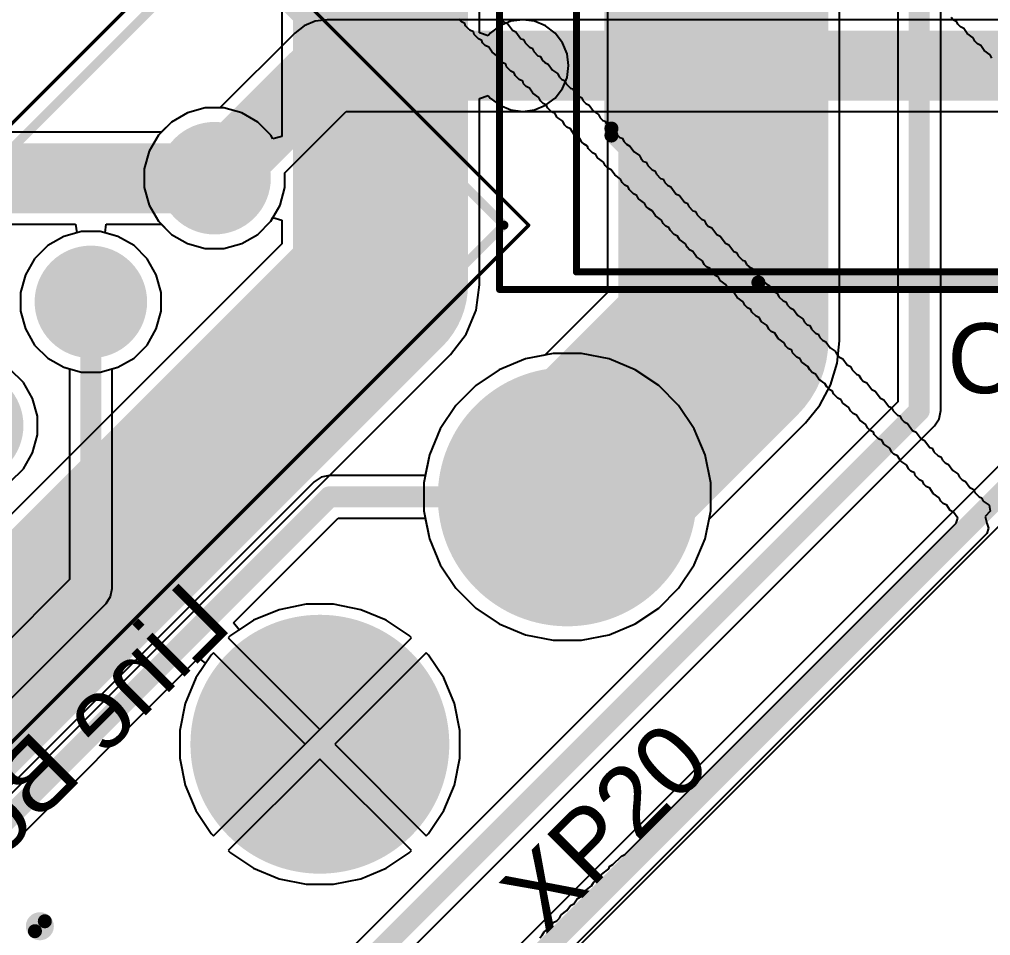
# Model space of a CAD drawing. Header units: millimetres. Extents: x 95 to 305, y 96 to 295.
# Drawn here: x 225.74 to 239.62, y 173 to 186.09 of the extents above; entities that cross this region are included whole.
import ezdxf

# ---------------------------------------------------------------- set-up
doc = ezdxf.new("R2010")
doc.units = ezdxf.units.MM
for name, color, linetype in [('BottomLayer', 5, 'Continuous'), ('BottomOverlay', 54, 'Continuous'), ('BottomSolder', 6, 'Continuous'), ('Mechanical1', 6, 'Continuous'), ('Mechanical13', 56, 'Continuous'), ('Mechanical15', 56, 'Continuous'), ('MultiLayer', 9, 'Continuous'), ('PadHoleLayer', 156, 'Continuous'), ('TopLayer', 1, 'Continuous'), ('TopOverlay', 2, 'Continuous'), ('TopPaste', 8, 'Continuous'), ('TopSolder', 216, 'Continuous'), ('ViaHoleLayer', 16, 'Continuous')]:
    doc.layers.add(name, color=color, linetype=linetype)
doc.styles.add('Arial', font='arial.ttf', dxfattribs={"height": 0.2})

# ---------------------------------------------------------------- blocks, each defined once
blk = doc.blocks.new('XT30_3D_33')
at = {"layer": 'BottomLayer'}
h = blk.add_hatch(color=5, dxfattribs=at)
edge = h.paths.add_edge_path()
edge.add_arc((-2.5, 0), 1.8, 0, 360)
h = blk.add_hatch(color=5, dxfattribs=at)
edge = h.paths.add_edge_path()
edge.add_arc((2.5, 0), 1.8, 0, 360)
at = {"layer": 'BottomSolder'}
h = blk.add_hatch(color=6, dxfattribs=at)
edge = h.paths.add_edge_path()
edge.add_arc((-2.5, 0), 1.85, 0, 360)
h = blk.add_hatch(color=6, dxfattribs=at)
edge = h.paths.add_edge_path()
edge.add_arc((2.5, 0), 1.85, 0, 360)
at = {"layer": 'MultiLayer'}
h = blk.add_hatch(color=9, dxfattribs=at)
edge = h.paths.add_edge_path()
edge.add_arc((-2.5, 0), 1.8, 0, 360)
h = blk.add_hatch(color=9, dxfattribs=at)
edge = h.paths.add_edge_path()
edge.add_arc((2.5, 0), 1.8, 0, 360)
at = {"layer": 'PadHoleLayer'}
h = blk.add_hatch(color=156, dxfattribs=at)
edge = h.paths.add_edge_path()
edge.add_arc((-2.5, 0), 1.25, 0, 360)
h = blk.add_hatch(color=156, dxfattribs=at)
edge = h.paths.add_edge_path()
edge.add_arc((2.5, 0), 1.25, 0, 360)
at = {"layer": 'TopLayer'}
h = blk.add_hatch(color=1, dxfattribs=at)
edge = h.paths.add_edge_path()
edge.add_arc((-2.5, 0), 1.8, 0, 360)
h = blk.add_hatch(color=1, dxfattribs=at)
edge = h.paths.add_edge_path()
edge.add_arc((2.5, 0), 1.8, 0, 360)
at = {"layer": 'TopSolder'}
h = blk.add_hatch(color=216, dxfattribs=at)
edge = h.paths.add_edge_path()
edge.add_arc((-2.5, 0), 1.85, 0, 360)
h = blk.add_hatch(color=216, dxfattribs=at)
edge = h.paths.add_edge_path()
edge.add_arc((2.5, 0), 1.85, 0, 360)
blk = doc.blocks.new('JST_XH_2_35')
at = {"layer": 'BottomLayer'}
blk.add_hatch(color=5, dxfattribs=at).paths.add_polyline_path([(-2.038, 0.263), (-0.463, 0.263), (-0.463, -1.313), (-2.038, -1.313)])
h = blk.add_hatch(color=5, dxfattribs=at)
edge = h.paths.add_edge_path()
edge.add_arc((1.25, -0.525), 0.787, 0, 360)
at = {"layer": 'BottomSolder'}
blk.add_hatch(color=6, dxfattribs=at).paths.add_polyline_path([(-2.088, 0.313), (-0.413, 0.313), (-0.413, -1.363), (-2.088, -1.363)])
h = blk.add_hatch(color=6, dxfattribs=at)
edge = h.paths.add_edge_path()
edge.add_arc((1.25, -0.525), 0.837, 0, 360)
at = {"layer": 'MultiLayer'}
h = blk.add_hatch(color=9, dxfattribs=at)
edge = h.paths.add_edge_path()
edge.add_arc((1.25, -0.525), 0.787, 0, 360)
at = {"layer": 'PadHoleLayer'}
h = blk.add_hatch(color=156, dxfattribs=at)
edge = h.paths.add_edge_path()
edge.add_arc((-1.25, -0.525), 0.525, 0, 360)
h = blk.add_hatch(color=156, dxfattribs=at)
edge = h.paths.add_edge_path()
edge.add_arc((1.25, -0.525), 0.525, 0, 360)
at = {"layer": 'TopLayer'}
blk.add_hatch(color=1, dxfattribs=at).paths.add_polyline_path([(-2.038, 0.263), (-0.463, 0.263), (-0.463, -1.313), (-2.038, -1.313)])
h = blk.add_hatch(color=1, dxfattribs=at)
edge = h.paths.add_edge_path()
edge.add_arc((1.25, -0.525), 0.787, 0, 360)
at = {"layer": 'TopSolder'}
blk.add_hatch(color=216, dxfattribs=at).paths.add_polyline_path([(-2.088, 0.313), (-0.413, 0.313), (-0.413, -1.363), (-2.088, -1.363)])
h = blk.add_hatch(color=216, dxfattribs=at)
edge = h.paths.add_edge_path()
edge.add_arc((1.25, -0.525), 0.837, 0, 360)
at = {"layer": 'Mechanical13', "const_width": 0.127}
for points in [[(-3.7, -2.875), (-3.7, 2.875)], [(3.7, 2.875), (-3.7, 2.875)], [(3.7, -2.875), (3.7, 2.875)], [(3.7, -2.875), (-3.7, -2.875)]]:
    blk.add_lwpolyline(points, dxfattribs=at)
at = {"layer": 'Mechanical13'}
for points, const_width in [([(-3.732, 2.875, 1), (-3.668, 2.875, 1)], 0.0635), ([(-3.732, 2.875, 1), (-3.668, 2.875, 1)], 0.0635), ([(3.668, 2.875, 1), (3.732, 2.875, 1)], 0.0635), ([(3.668, 2.875, 1), (3.732, 2.875, 1)], 0.0635), ([(-4.35, -0.525, 1), (-4.55, -0.525, 1)], 0.2), ([(-4.6, -0.525, 1), (-4.5, -0.525, 1)], 0.1), ([(-4.4, -0.525, 1), (-4.3, -0.525, 1)], 0.1), ([(-3.732, -2.875, 1), (-3.668, -2.875, 1)], 0.0635), ([(-3.732, -2.875, 1), (-3.668, -2.875, 1)], 0.0635), ([(3.668, -2.875, 1), (3.732, -2.875, 1)], 0.0635), ([(3.668, -2.875, 1), (3.732, -2.875, 1)], 0.0635)]:
    blk.add_lwpolyline(points, format="xyb", close=True, dxfattribs=dict(at, const_width=const_width))
at = {"layer": 'Mechanical15', "const_width": 0.05}
for points in [[(-3.95, -3.125), (-3.95, 3.125)], [(3.95, 3.125), (-3.95, 3.125)], [(3.95, -3.125), (3.95, 3.125)], [(3.95, -3.125), (-3.95, -3.125)]]:
    blk.add_lwpolyline(points, dxfattribs=at)
at = {"layer": 'Mechanical15', "const_width": 0.025}
for points in [[(-3.963, 3.125, 1), (-3.938, 3.125, 1)], [(-3.963, 3.125, 1), (-3.938, 3.125, 1)], [(3.937, 3.125, 1), (3.962, 3.125, 1)], [(3.937, 3.125, 1), (3.962, 3.125, 1)], [(-3.963, -3.125, 1), (-3.938, -3.125, 1)], [(-3.963, -3.125, 1), (-3.938, -3.125, 1)], [(3.937, -3.125, 1), (3.962, -3.125, 1)], [(3.937, -3.125, 1), (3.962, -3.125, 1)]]:
    blk.add_lwpolyline(points, format="xyb", close=True, dxfattribs=at)
at = {"layer": 'TopOverlay', "const_width": 0.127}
for points in [[(-3.7, -2.875), (-3.7, 2.875)], [(3.7, 2.875), (-3.7, 2.875)], [(3.7, -2.875), (3.7, 2.875)], [(3.7, -2.875), (-3.7, -2.875)]]:
    blk.add_lwpolyline(points, dxfattribs=at)
at = {"layer": 'TopOverlay'}
for points, const_width in [([(-3.732, 2.875, 1), (-3.668, 2.875, 1)], 0.0635), ([(-3.732, 2.875, 1), (-3.668, 2.875, 1)], 0.0635), ([(3.668, 2.875, 1), (3.732, 2.875, 1)], 0.0635), ([(3.668, 2.875, 1), (3.732, 2.875, 1)], 0.0635), ([(-4.35, -0.525, 1), (-4.55, -0.525, 1)], 0.2), ([(-4.6, -0.525, 1), (-4.5, -0.525, 1)], 0.1), ([(-4.4, -0.525, 1), (-4.3, -0.525, 1)], 0.1), ([(-3.732, -2.875, 1), (-3.668, -2.875, 1)], 0.0635), ([(-3.732, -2.875, 1), (-3.668, -2.875, 1)], 0.0635), ([(3.668, -2.875, 1), (3.732, -2.875, 1)], 0.0635), ([(3.668, -2.875, 1), (3.732, -2.875, 1)], 0.0635)]:
    blk.add_lwpolyline(points, format="xyb", close=True, dxfattribs=dict(at, const_width=const_width))
blk = doc.blocks.new('JST_XH_8_B_49')
at = {"layer": 'BottomLayer'}
h = blk.add_hatch(color=5, dxfattribs=at)
edge = h.paths.add_edge_path()
edge.add_arc((3.75, 0.017), 0.754, 0, 360)
h = blk.add_hatch(color=5, dxfattribs=at)
edge = h.paths.add_edge_path()
edge.add_arc((6.25, 0.017), 0.754, 0, 360)
h = blk.add_hatch(color=5, dxfattribs=at)
edge = h.paths.add_edge_path()
edge.add_arc((8.75, 0.017), 0.754, 0, 360)
at = {"layer": 'BottomSolder'}
h = blk.add_hatch(color=6, dxfattribs=at)
edge = h.paths.add_edge_path()
edge.add_arc((3.75, 0.017), 0.804, 0, 360)
h = blk.add_hatch(color=6, dxfattribs=at)
edge = h.paths.add_edge_path()
edge.add_arc((6.25, 0.017), 0.804, 0, 360)
h = blk.add_hatch(color=6, dxfattribs=at)
edge = h.paths.add_edge_path()
edge.add_arc((8.75, 0.017), 0.804, 0, 360)
at = {"layer": 'MultiLayer'}
h = blk.add_hatch(color=9, dxfattribs=at)
edge = h.paths.add_edge_path()
edge.add_arc((3.75, 0.017), 0.754, 0, 360)
h = blk.add_hatch(color=9, dxfattribs=at)
edge = h.paths.add_edge_path()
edge.add_arc((6.25, 0.017), 0.754, 0, 360)
h = blk.add_hatch(color=9, dxfattribs=at)
edge = h.paths.add_edge_path()
edge.add_arc((8.75, 0.017), 0.754, 0, 360)
at = {"layer": 'PadHoleLayer'}
h = blk.add_hatch(color=156, dxfattribs=at)
edge = h.paths.add_edge_path()
edge.add_arc((6.25, 0.017), 0.5, 0, 360)
h = blk.add_hatch(color=156, dxfattribs=at)
edge = h.paths.add_edge_path()
edge.add_arc((8.75, 0.017), 0.5, 0, 360)
at = {"layer": 'TopLayer'}
h = blk.add_hatch(color=1, dxfattribs=at)
edge = h.paths.add_edge_path()
edge.add_arc((3.75, 0.017), 0.754, 0, 360)
h = blk.add_hatch(color=1, dxfattribs=at)
edge = h.paths.add_edge_path()
edge.add_arc((6.25, 0.017), 0.754, 0, 360)
h = blk.add_hatch(color=1, dxfattribs=at)
edge = h.paths.add_edge_path()
edge.add_arc((8.75, 0.017), 0.754, 0, 360)
at = {"layer": 'TopSolder'}
h = blk.add_hatch(color=216, dxfattribs=at)
edge = h.paths.add_edge_path()
edge.add_arc((3.75, 0.017), 0.804, 0, 360)
h = blk.add_hatch(color=216, dxfattribs=at)
edge = h.paths.add_edge_path()
edge.add_arc((6.25, 0.017), 0.804, 0, 360)
h = blk.add_hatch(color=216, dxfattribs=at)
edge = h.paths.add_edge_path()
edge.add_arc((8.75, 0.017), 0.804, 0, 360)
at = {"layer": 'BottomOverlay', "const_width": 0.127}
for points in [[(-11.2, 2.367), (11.2, 2.367)], [(11.2, 2.367), (11.2, -3.383)], [(-11.2, -3.383), (11.2, -3.383)]]:
    blk.add_lwpolyline(points, dxfattribs=at)
at = {"layer": 'BottomOverlay', "const_width": 0.0635}
blk.add_lwpolyline([(11.168, -3.383, 1), (11.232, -3.383, 1)], format="xyb", close=True, dxfattribs=at)
blk.add_lwpolyline([(11.168, -3.383, 1), (11.232, -3.383, 1)], format="xyb", close=True, dxfattribs=at)
at = {"layer": 'Mechanical13', "const_width": 0.127}
for points in [[(-11.2, 2.367), (11.2, 2.367)], [(11.2, 2.367), (11.2, -3.383)], [(-11.2, -3.383), (11.2, -3.383)]]:
    blk.add_lwpolyline(points, dxfattribs=at)
at = {"layer": 'Mechanical13', "const_width": 0.0635}
blk.add_lwpolyline([(11.168, -3.383, 1), (11.232, -3.383, 1)], format="xyb", close=True, dxfattribs=at)
blk.add_lwpolyline([(11.168, -3.383, 1), (11.232, -3.383, 1)], format="xyb", close=True, dxfattribs=at)
at = {"layer": 'Mechanical15', "const_width": 0.05}
for points in [[(-11.45, 2.617), (11.45, 2.617)], [(11.45, 2.617), (11.45, -3.633)], [(-11.45, -3.633), (11.45, -3.633)]]:
    blk.add_lwpolyline(points, dxfattribs=at)
at = {"layer": 'Mechanical15', "const_width": 0.025}
blk.add_lwpolyline([(11.438, -3.633, 1), (11.462, -3.633, 1)], format="xyb", close=True, dxfattribs=at)
blk.add_lwpolyline([(11.438, -3.633, 1), (11.462, -3.633, 1)], format="xyb", close=True, dxfattribs=at)
blk = doc.blocks.new('D10C4_4H10_194')
at = {"layer": 'TopLayer'}
for points in [[(-6.7, -0.6), (-6.7, 0.6), (-2.3, 0.6), (-2.3, -0.6)], [(2.3, -0.6), (2.3, 0.6), (6.7, 0.6), (6.7, -0.6)]]:
    blk.add_hatch(color=1, dxfattribs=at).paths.add_polyline_path(points)
at = {"layer": 'TopPaste'}
for points in [[(-6.7, -0.6), (-6.7, 0.6), (-2.3, 0.6), (-2.3, -0.6)], [(2.3, -0.6), (2.3, 0.6), (6.7, 0.6), (6.7, -0.6)]]:
    blk.add_hatch(color=8, dxfattribs=at).paths.add_polyline_path(points)
at = {"layer": 'TopSolder'}
for points in [[(-6.75, -0.65), (-6.75, 0.65), (-2.25, 0.65), (-2.25, -0.65)], [(2.25, -0.65), (2.25, 0.65), (6.75, 0.65), (6.75, -0.65)]]:
    blk.add_hatch(color=216, dxfattribs=at).paths.add_polyline_path(points)
at = {"layer": 'Mechanical1', "const_width": 0.1}
for points in [[(-5.901, 5.25), (5.899, 5.25)], [(-5.901, -5.25), (-5.901, 5.25)], [(5.899, 5.25), (5.899, -5.25)], [(-4.5, -0.5), (-4.5, 0.5)], [(-5, 0), (-4, 0)], [(-5.901, -5.25), (5.899, -5.25)]]:
    blk.add_lwpolyline(points, dxfattribs=at)
at = {"layer": 'Mechanical1', "const_width": 0.05}
for points in [[(-5.926, 5.25, 1), (-5.876, 5.25, 1)], [(-5.926, 5.25, 1), (-5.876, 5.25, 1)], [(5.874, 5.25, 1), (5.924, 5.25, 1)], [(5.874, 5.25, 1), (5.924, 5.25, 1)], [(-4.525, 0.5, 1), (-4.475, 0.5, 1)], [(-5.025, 0, 1), (-4.975, 0, 1)], [(-4.025, 0, 1), (-3.975, 0, 1)], [(-4.525, -0.5, 1), (-4.475, -0.5, 1)], [(-5.926, -5.25, 1), (-5.876, -5.25, 1)], [(-5.926, -5.25, 1), (-5.876, -5.25, 1)], [(5.874, -5.25, 1), (5.924, -5.25, 1)], [(5.874, -5.25, 1), (5.924, -5.25, 1)]]:
    blk.add_lwpolyline(points, format="xyb", close=True, dxfattribs=at)
at = {"layer": 'Mechanical15', "const_width": 0.1}
for points in [[(-7, 5.5), (7, 5.5)], [(-7, -5.5), (-7, 5.5)], [(7, -5.5), (7, 5.5)], [(0, -0.5), (0, 0.5)], [(-0.5, 0), (0.5, 0)], [(-7, -5.5), (6.5, -5.5)], [(6.5, -5.5), (7, -5.5)]]:
    blk.add_lwpolyline(points, dxfattribs=at)
at = {"layer": 'Mechanical15', "const_width": 0.05}
for points in [[(-7.025, 5.5, 1), (-6.975, 5.5, 1)], [(-7.025, 5.5, 1), (-6.975, 5.5, 1)], [(6.975, 5.5, 1), (7.025, 5.5, 1)], [(6.975, 5.5, 1), (7.025, 5.5, 1)], [(-0.025, 0.5, 1), (0.025, 0.5, 1)], [(-0.525, 0, 1), (-0.475, 0, 1)], [(0.475, 0, 1), (0.525, 0, 1)], [(-0.025, -0.5, 1), (0.025, -0.5, 1)], [(-7.025, -5.5, 1), (-6.975, -5.5, 1)], [(-7.025, -5.5, 1), (-6.975, -5.5, 1)], [(6.475, -5.5, 1), (6.525, -5.5, 1)], [(6.475, -5.5, 1), (6.525, -5.5, 1)], [(6.975, -5.5, 1), (7.025, -5.5, 1)], [(6.975, -5.5, 1), (7.025, -5.5, 1)]]:
    blk.add_lwpolyline(points, format="xyb", close=True, dxfattribs=at)
at = {"layer": 'TopOverlay', "const_width": 0.2}
for points in [[(-5.4, 3.3), (-3.3, 5.4)], [(-3.3, 5.4), (5.4, 5.4)], [(5.4, 1), (5.4, 5.4)], [(-5.4, 3.2), (-5.4, 3.3)], [(-5.4, 1), (-5.4, 3.2)], [(-6.2, 1.2), (-6.2, 1.8)], [(-6.5, 1.5), (-5.9, 1.5)], [(-5.4, -3.2), (-5.4, -1)], [(5.4, -5.4), (5.4, -1)], [(-5.4, -3.3), (-5.4, -3.2)], [(-5.4, -3.3), (-3.3, -5.4)], [(-3.3, -5.4), (5.4, -5.4)]]:
    blk.add_lwpolyline(points, dxfattribs=at)
at = {"layer": 'TopOverlay', "const_width": 0.1}
for points in [[(-3.35, 5.4, 1), (-3.25, 5.4, 1)], [(-3.35, 5.4, 1), (-3.25, 5.4, 1)], [(5.35, 5.4, 1), (5.45, 5.4, 1)], [(5.35, 5.4, 1), (5.45, 5.4, 1)], [(-5.45, 3.3, 1), (-5.35, 3.3, 1)], [(-5.45, 3.3, 1), (-5.35, 3.3, 1)], [(-5.45, 3.2, 1), (-5.35, 3.2, 1)], [(-5.45, 3.2, 1), (-5.35, 3.2, 1)], [(-6.25, 1.8, 1), (-6.15, 1.8, 1)], [(-6.55, 1.5, 1), (-6.45, 1.5, 1)], [(-5.95, 1.5, 1), (-5.85, 1.5, 1)], [(-6.25, 1.2, 1), (-6.15, 1.2, 1)], [(-5.45, 1, 1), (-5.35, 1, 1)], [(5.35, 1, 1), (5.45, 1, 1)], [(-5.45, -1, 1), (-5.35, -1, 1)], [(5.35, -1, 1), (5.45, -1, 1)], [(-5.45, -3.2, 1), (-5.35, -3.2, 1)], [(-5.45, -3.2, 1), (-5.35, -3.2, 1)], [(-5.45, -3.3, 1), (-5.35, -3.3, 1)], [(-5.45, -3.3, 1), (-5.35, -3.3, 1)], [(-3.35, -5.4, 1), (-3.25, -5.4, 1)], [(-3.35, -5.4, 1), (-3.25, -5.4, 1)], [(5.35, -5.4, 1), (5.45, -5.4, 1)], [(5.35, -5.4, 1), (5.45, -5.4, 1)]]:
    blk.add_lwpolyline(points, format="xyb", close=True, dxfattribs=at)

msp = doc.modelspace()

# ---------------------------------------------------------------- hatches: boundary and pattern name
at = {"layer": 'BottomLayer'}
h = msp.add_hatch(color=5, dxfattribs=at)
edge = h.paths.add_edge_path()
edge.add_arc((232.931, 185.431), 0.4, 0, 360)
at = {"layer": 'BottomSolder'}
h = msp.add_hatch(color=6, dxfattribs=at)
edge = h.paths.add_edge_path()
edge.add_arc((232.931, 185.431), 0.45, 0, 360)
at = {"layer": 'TopLayer'}
h = msp.add_hatch(color=1, dxfattribs=at)
edge = h.paths.add_edge_path()
edge.add_arc((232.931, 185.431), 0.4, 0, 360)
at = {"layer": 'TopSolder'}
h = msp.add_hatch(color=216, dxfattribs=at)
edge = h.paths.add_edge_path()
edge.add_arc((232.931, 185.431), 0.45, 0, 360)
at = {"layer": 'ViaHoleLayer'}
h = msp.add_hatch(color=16, dxfattribs=at)
edge = h.paths.add_edge_path()
edge.add_arc((232.931, 185.431), 0.25, 0, 360)

# ---------------------------------------------------------------- linework, layer by layer
at = {"layer": 'BottomLayer'}
for p, q in [((229.488, 198), (229.488, 184.42)), ((232.312, 185.901), (232.312, 197.415)), ((232.604, 185.999), (232.468, 185.895)), ((232.762, 186.065), (232.604, 185.999)), ((232.931, 186.087), (232.762, 186.065)), ((255.174, 186.087), (232.931, 186.087)), ((232.439, 185.858), (232.312, 185.901)), ((232.468, 185.895), (232.439, 185.858)), ((232.312, 184.962), (232.439, 185.005)), ((232.312, 182.3), (232.312, 184.962)), ((232.439, 185.005), (232.468, 184.968)), ((232.468, 184.968), (232.604, 184.864)), ((228.14, 184.758), (227.911, 184.625)), ((228.395, 184.826), (228.14, 184.758)), ((228.659, 184.826), (228.395, 184.826)), ((228.915, 184.758), (228.659, 184.826)), ((229.144, 184.625), (228.915, 184.758)), ((232.604, 184.864), (232.762, 184.798)), ((232.762, 184.798), (232.931, 184.776)), ((232.931, 184.776), (247.064, 184.776)), ((227.911, 184.625), (227.763, 184.478)), ((229.331, 184.439), (229.144, 184.625)), ((227.763, 184.478), (225.125, 184.478)), ((229.361, 184.386), (229.331, 184.439)), ((229.488, 184.42), (229.361, 184.386)), ((229.331, 183.206), (229.361, 183.258)), ((229.361, 183.258), (229.488, 183.224)), ((229.488, 183.224), (229.488, 182.885)), ((225.396, 183.166), (226.54, 183.166)), ((226.54, 183.166), (226.557, 183.039)), ((226.962, 183.039), (226.979, 183.166)), ((226.979, 183.166), (227.763, 183.166)), ((227.763, 183.166), (227.911, 183.019)), ((229.144, 183.019), (229.331, 183.206)), ((226.372, 182.99), (226.143, 182.858)), ((226.557, 183.039), (226.372, 182.99)), ((227.147, 182.99), (226.962, 183.039)), ((227.376, 182.858), (227.147, 182.99)), ((227.911, 183.019), (228.14, 182.887)), ((228.915, 182.887), (229.144, 183.019)), ((229.488, 182.885), (216.581, 169.978)), ((226.143, 182.858), (225.956, 182.671)), ((227.563, 182.671), (227.376, 182.858)), ((228.14, 182.887), (228.395, 182.818)), ((228.395, 182.818), (228.659, 182.818)), ((228.659, 182.818), (228.915, 182.887)), ((225.956, 182.671), (225.824, 182.442)), ((227.695, 182.442), (227.563, 182.671)), ((225.824, 182.442), (225.755, 182.187)), ((227.763, 182.187), (227.695, 182.442)), ((232.264, 181.935), (232.312, 182.3)), ((225.755, 182.187), (225.755, 181.922)), ((227.763, 181.922), (227.763, 182.187)), ((225.755, 181.922), (225.824, 181.667)), ((227.695, 181.667), (227.763, 181.922)), ((232.123, 181.594), (232.264, 181.935)), ((225.824, 181.667), (225.956, 181.438)), ((227.563, 181.438), (227.695, 181.667)), ((231.898, 181.302), (232.123, 181.594)), ((225.956, 181.438), (226.143, 181.251)), ((227.376, 181.251), (227.563, 181.438)), ((218.699, 168.102), (231.898, 181.302)), ((233.366, 181.318), (232.97, 181.239)), ((233.77, 181.318), (233.366, 181.318)), ((234.166, 181.239), (233.77, 181.318)), ((226.143, 181.251), (226.372, 181.119)), ((227.147, 181.119), (227.376, 181.251)), ((232.97, 181.239), (232.597, 181.084)), ((234.539, 181.084), (234.166, 181.239)), ((225.795, 180.903), (225.608, 181.09)), ((226.372, 181.119), (226.627, 181.05)), ((226.627, 181.05), (226.892, 181.05)), ((226.892, 181.05), (227.147, 181.119)), ((232.597, 181.084), (232.261, 180.86)), ((234.875, 180.86), (234.539, 181.084)), ((225.927, 180.674), (225.795, 180.903)), ((232.261, 180.86), (231.975, 180.575)), ((235.16, 180.575), (234.875, 180.86)), ((225.996, 180.419), (225.927, 180.674)), ((231.975, 180.575), (231.751, 180.239)), ((235.384, 180.239), (235.16, 180.575)), ((225.996, 180.154), (225.996, 180.419)), ((231.751, 180.239), (231.597, 179.866)), ((235.539, 179.866), (235.384, 180.239)), ((225.927, 179.899), (225.996, 180.154)), ((225.795, 179.67), (225.927, 179.899)), ((231.597, 179.866), (231.518, 179.47)), ((235.618, 179.47), (235.539, 179.866)), ((225.608, 179.483), (225.795, 179.67)), ((231.518, 179.47), (231.518, 179.066)), ((235.618, 179.066), (235.618, 179.47)), ((231.518, 179.066), (231.597, 178.67)), ((235.539, 178.67), (235.618, 179.066)), ((231.597, 178.67), (231.751, 178.297)), ((235.384, 178.297), (235.539, 178.67)), ((231.751, 178.297), (231.975, 177.961)), ((235.16, 177.961), (235.384, 178.297)), ((231.975, 177.961), (232.261, 177.675)), ((234.875, 177.675), (235.16, 177.961)), ((229.835, 177.732), (229.449, 177.655)), ((230.229, 177.732), (229.835, 177.732)), ((230.616, 177.655), (230.229, 177.732)), ((232.261, 177.675), (232.597, 177.451)), ((234.539, 177.451), (234.875, 177.675)), ((229.449, 177.655), (229.085, 177.505)), ((230.98, 177.505), (230.616, 177.655)), ((229.085, 177.505), (228.757, 177.286)), ((231.307, 177.286), (230.98, 177.505)), ((232.597, 177.451), (232.97, 177.297)), ((234.166, 177.297), (234.539, 177.451)), ((228.757, 177.286), (228.724, 177.253)), ((231.34, 177.253), (231.307, 177.286)), ((232.97, 177.297), (233.366, 177.218)), ((233.77, 177.218), (234.166, 177.297)), ((228.724, 177.253), (230.032, 175.944)), ((230.032, 175.944), (231.34, 177.253)), ((233.366, 177.218), (233.77, 177.218)), ((228.479, 177.007), (228.26, 176.68)), ((228.512, 177.04), (228.479, 177.007)), ((229.82, 175.732), (228.512, 177.04)), ((231.553, 177.04), (230.244, 175.732)), ((231.586, 177.007), (231.553, 177.04)), ((231.805, 176.68), (231.586, 177.007)), ((228.26, 176.68), (228.109, 176.316)), ((231.955, 176.316), (231.805, 176.68)), ((228.109, 176.316), (228.032, 175.929)), ((232.032, 175.929), (231.955, 176.316)), ((228.032, 175.929), (228.032, 175.535)), ((232.032, 175.535), (232.032, 175.929)), ((228.512, 174.424), (229.82, 175.732)), ((230.244, 175.732), (231.553, 174.424)), ((228.032, 175.535), (228.109, 175.149)), ((230.032, 175.52), (228.724, 174.212)), ((231.34, 174.212), (230.032, 175.52)), ((231.955, 175.149), (232.032, 175.535)), ((228.109, 175.149), (228.26, 174.785)), ((231.805, 174.785), (231.955, 175.149)), ((228.26, 174.785), (228.479, 174.457)), ((231.586, 174.457), (231.805, 174.785)), ((228.479, 174.457), (228.512, 174.424)), ((231.553, 174.424), (231.586, 174.457)), ((228.724, 174.212), (228.757, 174.179)), ((231.307, 174.179), (231.34, 174.212)), ((228.757, 174.179), (229.085, 173.96)), ((230.98, 173.96), (231.307, 174.179)), ((229.085, 173.96), (229.449, 173.809)), ((230.616, 173.809), (230.98, 173.96)), ((229.449, 173.809), (229.835, 173.732)), ((230.229, 173.732), (230.616, 173.809)), ((229.835, 173.732), (230.229, 173.732))]:
    msp.add_line(p, q, dxfattribs=at)
for points, const_width in [([(230.9, 182.3), (230.9, 198)], 2.5), ([(232.931, 185.431), (247.472, 185.431)], 1), ([(225.125, 183.822), (228.527, 183.822)], 1), ([(217.166, 168.566), (230.9, 182.3)], 2.5)]:
    msp.add_lwpolyline(points, dxfattribs=dict(at, const_width=const_width))
for points, const_width in [([(232.681, 185.431, 1), (233.181, 185.431, 1)], 0.5), ([(228.277, 183.822, 1), (228.777, 183.822, 1)], 0.5), ([(230.275, 182.3, 1), (231.525, 182.3, 1)], 1.25), ([(230.275, 182.3, 1), (231.525, 182.3, 1)], 1.25)]:
    msp.add_lwpolyline(points, format="xyb", close=True, dxfattribs=dict(at, const_width=const_width))
at = {"layer": 'BottomOverlay'}
for p, q in [((232.055, 186.059), (232.019, 186.096)), ((232.104, 186.035), (232.055, 186.059)), ((232.116, 185.998), (232.104, 186.035)), ((232.177, 185.937), (232.116, 185.998)), ((232.627, 186.096), (232.664, 186.059)), ((232.664, 186.059), (232.712, 186.035)), ((232.712, 186.035), (232.785, 185.937)), ((239.089, 186.083), (239.053, 186.12)), ((239.138, 186.059), (239.089, 186.083)), ((239.15, 186.023), (239.138, 186.059)), ((239.187, 185.986), (239.15, 186.023)), ((232.226, 185.913), (232.177, 185.937)), ((232.238, 185.877), (232.226, 185.913)), ((232.299, 185.816), (232.238, 185.877)), ((232.785, 185.937), (232.834, 185.913)), ((232.834, 185.913), (232.907, 185.816)), ((239.235, 185.962), (239.187, 185.986)), ((239.284, 185.889), (239.235, 185.962)), ((239.369, 185.828), (239.284, 185.889)), ((232.347, 185.791), (232.299, 185.816)), ((232.359, 185.755), (232.347, 185.791)), ((232.396, 185.718), (232.359, 185.755)), ((232.907, 185.816), (232.944, 185.804)), ((232.944, 185.804), (232.968, 185.755)), ((232.968, 185.755), (233.029, 185.694)), ((239.394, 185.779), (239.369, 185.828)), ((239.43, 185.743), (239.394, 185.779)), ((239.479, 185.718), (239.43, 185.743)), ((232.445, 185.694), (232.396, 185.718)), ((232.493, 185.621), (232.445, 185.694)), ((232.578, 185.56), (232.493, 185.621)), ((233.029, 185.694), (233.065, 185.682)), ((233.065, 185.682), (233.09, 185.633)), ((233.09, 185.633), (233.15, 185.572)), ((239.527, 185.645), (239.479, 185.718)), ((239.613, 185.585), (239.527, 185.645)), ((239.637, 185.536), (239.613, 185.585)), ((232.603, 185.511), (232.578, 185.56)), ((232.639, 185.475), (232.603, 185.511)), ((232.688, 185.451), (232.639, 185.475)), ((232.7, 185.414), (232.688, 185.451)), ((233.15, 185.572), (233.187, 185.56)), ((233.187, 185.56), (233.211, 185.511)), ((233.211, 185.511), (233.248, 185.475)), ((233.248, 185.475), (233.296, 185.451)), ((233.296, 185.451), (233.357, 185.365)), ((232.761, 185.353), (232.7, 185.414)), ((232.81, 185.329), (232.761, 185.353)), ((232.822, 185.292), (232.81, 185.329)), ((233.357, 185.365), (233.43, 185.317)), ((233.43, 185.317), (233.455, 185.268)), ((232.883, 185.232), (232.822, 185.292)), ((232.931, 185.207), (232.883, 185.232)), ((232.944, 185.171), (232.931, 185.207)), ((232.98, 185.134), (232.944, 185.171)), ((233.455, 185.268), (233.491, 185.232)), ((233.491, 185.232), (233.528, 185.219)), ((233.528, 185.219), (233.552, 185.171)), ((233.552, 185.171), (233.613, 185.11)), ((233.029, 185.11), (232.98, 185.134)), ((233.077, 185.037), (233.029, 185.11)), ((233.163, 184.976), (233.077, 185.037)), ((233.613, 185.11), (233.649, 185.098)), ((233.649, 185.098), (233.674, 185.049)), ((233.674, 185.049), (233.735, 184.988)), ((233.187, 184.927), (233.163, 184.976)), ((233.223, 184.891), (233.187, 184.927)), ((233.272, 184.866), (233.223, 184.891)), ((233.735, 184.988), (233.771, 184.976)), ((233.771, 184.976), (233.795, 184.927)), ((233.795, 184.927), (233.832, 184.891)), ((233.832, 184.891), (233.881, 184.866)), ((233.284, 184.83), (233.272, 184.866)), ((233.345, 184.769), (233.284, 184.83)), ((233.394, 184.745), (233.345, 184.769)), ((233.881, 184.866), (233.941, 184.781)), ((233.941, 184.781), (234.014, 184.733)), ((233.418, 184.696), (233.394, 184.745)), ((233.503, 184.635), (233.418, 184.696)), ((233.528, 184.587), (233.503, 184.635)), ((234.014, 184.733), (234.039, 184.684)), ((234.039, 184.684), (234.075, 184.647)), ((234.075, 184.647), (234.112, 184.635)), ((234.112, 184.635), (234.136, 184.587)), ((233.564, 184.55), (233.528, 184.587)), ((233.613, 184.526), (233.564, 184.55)), ((233.662, 184.453), (233.613, 184.526)), ((234.136, 184.587), (234.197, 184.526)), ((234.197, 184.526), (234.234, 184.514)), ((234.234, 184.514), (234.258, 184.465)), ((233.747, 184.392), (233.662, 184.453)), ((233.771, 184.343), (233.747, 184.392)), ((233.808, 184.307), (233.771, 184.343)), ((234.258, 184.465), (234.319, 184.404)), ((234.319, 184.404), (234.355, 184.392)), ((234.355, 184.392), (234.38, 184.343)), ((234.38, 184.343), (234.416, 184.307)), ((233.856, 184.282), (233.808, 184.307)), ((233.868, 184.246), (233.856, 184.282)), ((233.929, 184.185), (233.868, 184.246)), ((234.416, 184.307), (234.465, 184.282)), ((234.465, 184.282), (234.526, 184.197)), ((234.526, 184.197), (234.599, 184.148)), ((233.978, 184.161), (233.929, 184.185)), ((234.002, 184.112), (233.978, 184.161)), ((234.087, 184.051), (234.002, 184.112)), ((234.599, 184.148), (234.623, 184.1)), ((234.623, 184.1), (234.659, 184.063)), ((234.659, 184.063), (234.696, 184.051)), ((234.112, 184.002), (234.087, 184.051)), ((234.148, 183.966), (234.112, 184.002)), ((234.197, 183.942), (234.148, 183.966)), ((234.246, 183.869), (234.197, 183.942)), ((234.696, 184.051), (234.72, 184.002)), ((234.72, 184.002), (234.781, 183.942)), ((234.781, 183.942), (234.818, 183.929)), ((234.818, 183.929), (234.842, 183.881)), ((234.331, 183.808), (234.246, 183.869)), ((234.355, 183.759), (234.331, 183.808)), ((234.842, 183.881), (234.903, 183.82)), ((234.903, 183.82), (234.939, 183.808)), ((234.939, 183.808), (234.964, 183.759)), ((234.392, 183.723), (234.355, 183.759)), ((234.44, 183.698), (234.392, 183.723)), ((234.453, 183.662), (234.44, 183.698)), ((234.513, 183.601), (234.453, 183.662)), ((234.964, 183.759), (235, 183.723)), ((235, 183.723), (235.049, 183.698)), ((235.049, 183.698), (235.122, 183.601)), ((234.562, 183.576), (234.513, 183.601)), ((234.586, 183.528), (234.562, 183.576)), ((234.672, 183.467), (234.586, 183.528)), ((235.122, 183.601), (235.171, 183.576)), ((235.171, 183.576), (235.244, 183.479)), ((234.696, 183.418), (234.672, 183.467)), ((234.732, 183.382), (234.696, 183.418)), ((234.781, 183.357), (234.732, 183.382)), ((235.244, 183.479), (235.28, 183.467)), ((235.28, 183.467), (235.304, 183.418)), ((235.304, 183.418), (235.365, 183.357)), ((234.83, 183.284), (234.781, 183.357)), ((234.915, 183.224), (234.83, 183.284)), ((234.939, 183.175), (234.915, 183.224)), ((235.365, 183.357), (235.402, 183.345)), ((235.402, 183.345), (235.426, 183.297)), ((235.426, 183.297), (235.487, 183.236)), ((235.487, 183.236), (235.524, 183.224)), ((235.524, 183.224), (235.548, 183.175)), ((234.976, 183.138), (234.939, 183.175)), ((235.025, 183.114), (234.976, 183.138)), ((235.037, 183.078), (235.025, 183.114)), ((235.548, 183.175), (235.584, 183.138)), ((235.584, 183.138), (235.633, 183.114)), ((235.633, 183.114), (235.706, 183.017)), ((235.098, 183.017), (235.037, 183.078)), ((235.146, 182.992), (235.098, 183.017)), ((235.171, 182.944), (235.146, 182.992)), ((235.706, 183.017), (235.755, 182.992)), ((235.755, 182.992), (235.828, 182.895)), ((235.256, 182.883), (235.171, 182.944)), ((235.28, 182.834), (235.256, 182.883)), ((235.317, 182.798), (235.28, 182.834)), ((235.828, 182.895), (235.876, 182.871)), ((235.876, 182.871), (235.949, 182.773)), ((235.365, 182.773), (235.317, 182.798)), ((235.414, 182.7), (235.365, 182.773)), ((235.499, 182.639), (235.414, 182.7)), ((235.949, 182.773), (235.986, 182.761)), ((235.986, 182.761), (236.01, 182.712)), ((236.01, 182.712), (236.071, 182.652)), ((235.524, 182.591), (235.499, 182.639)), ((235.56, 182.554), (235.524, 182.591)), ((235.609, 182.53), (235.56, 182.554)), ((235.621, 182.493), (235.609, 182.53)), ((236.071, 182.652), (236.108, 182.639)), ((236.108, 182.639), (236.132, 182.591)), ((236.132, 182.591), (236.169, 182.554)), ((236.169, 182.554), (236.217, 182.53)), ((236.217, 182.53), (236.278, 182.445)), ((235.682, 182.433), (235.621, 182.493)), ((235.73, 182.408), (235.682, 182.433)), ((235.755, 182.36), (235.73, 182.408)), ((236.278, 182.445), (236.351, 182.396)), ((236.351, 182.396), (236.375, 182.347)), ((235.84, 182.299), (235.755, 182.36)), ((235.864, 182.25), (235.84, 182.299)), ((236.375, 182.347), (236.412, 182.311)), ((236.412, 182.311), (236.461, 182.286)), ((236.461, 182.286), (236.521, 182.201)), ((235.901, 182.213), (235.864, 182.25)), ((235.949, 182.189), (235.901, 182.213)), ((235.998, 182.116), (235.949, 182.189)), ((236.083, 182.055), (235.998, 182.116)), ((236.521, 182.201), (236.57, 182.177)), ((236.57, 182.177), (236.594, 182.128)), ((236.594, 182.128), (236.655, 182.067)), ((236.108, 182.007), (236.083, 182.055)), ((236.144, 181.97), (236.108, 182.007)), ((236.655, 182.067), (236.692, 182.055)), ((236.692, 182.055), (236.716, 182.007)), ((236.716, 182.007), (236.753, 181.97)), ((236.193, 181.946), (236.144, 181.97)), ((236.205, 181.909), (236.193, 181.946)), ((236.266, 181.848), (236.205, 181.909)), ((236.315, 181.824), (236.266, 181.848)), ((236.753, 181.97), (236.801, 181.946)), ((236.801, 181.946), (236.862, 181.861)), ((236.862, 181.861), (236.935, 181.812)), ((236.339, 181.775), (236.315, 181.824)), ((236.424, 181.715), (236.339, 181.775)), ((236.448, 181.666), (236.424, 181.715)), ((236.935, 181.812), (236.96, 181.763)), ((236.96, 181.763), (236.996, 181.727)), ((236.996, 181.727), (237.033, 181.715)), ((237.033, 181.715), (237.057, 181.666)), ((236.485, 181.629), (236.448, 181.666)), ((236.534, 181.605), (236.485, 181.629)), ((236.582, 181.532), (236.534, 181.605)), ((237.057, 181.666), (237.118, 181.605)), ((237.118, 181.605), (237.154, 181.593)), ((237.154, 181.593), (237.179, 181.544)), ((236.667, 181.471), (236.582, 181.532)), ((236.692, 181.422), (236.667, 181.471)), ((236.728, 181.386), (236.692, 181.422)), ((237.179, 181.544), (237.215, 181.508)), ((237.215, 181.508), (237.264, 181.483)), ((237.264, 181.483), (237.325, 181.398)), ((236.777, 181.362), (236.728, 181.386)), ((236.789, 181.325), (236.777, 181.362)), ((236.85, 181.264), (236.789, 181.325)), ((237.325, 181.398), (237.398, 181.349)), ((237.398, 181.349), (237.422, 181.301)), ((237.422, 181.301), (237.459, 181.264)), ((236.899, 181.24), (236.85, 181.264)), ((236.923, 181.191), (236.899, 181.24)), ((237.008, 181.13), (236.923, 181.191)), ((237.459, 181.264), (237.507, 181.24)), ((237.507, 181.24), (237.568, 181.155)), ((237.568, 181.155), (237.617, 181.13)), ((237.033, 181.082), (237.008, 181.13)), ((237.069, 181.045), (237.033, 181.082)), ((237.118, 181.021), (237.069, 181.045)), ((237.166, 180.948), (237.118, 181.021)), ((237.617, 181.13), (237.641, 181.082)), ((237.641, 181.082), (237.702, 181.021)), ((237.702, 181.021), (237.738, 181.009)), ((237.738, 181.009), (237.763, 180.96)), ((237.252, 180.887), (237.166, 180.948)), ((237.276, 180.838), (237.252, 180.887)), ((237.763, 180.96), (237.799, 180.923)), ((237.799, 180.923), (237.848, 180.899)), ((237.848, 180.899), (237.921, 180.802)), ((237.312, 180.802), (237.276, 180.838)), ((237.361, 180.777), (237.312, 180.802)), ((237.373, 180.741), (237.361, 180.777)), ((237.434, 180.68), (237.373, 180.741)), ((237.921, 180.802), (237.97, 180.777)), ((237.97, 180.777), (238.043, 180.68)), ((237.483, 180.656), (237.434, 180.68)), ((237.507, 180.607), (237.483, 180.656)), ((237.592, 180.546), (237.507, 180.607)), ((238.043, 180.68), (238.091, 180.656)), ((238.091, 180.656), (238.164, 180.558)), ((237.617, 180.498), (237.592, 180.546)), ((237.653, 180.461), (237.617, 180.498)), ((237.702, 180.437), (237.653, 180.461)), ((238.164, 180.558), (238.201, 180.546)), ((238.201, 180.546), (238.225, 180.498)), ((238.225, 180.498), (238.286, 180.437)), ((237.751, 180.364), (237.702, 180.437)), ((237.836, 180.303), (237.751, 180.364)), ((238.286, 180.437), (238.323, 180.425)), ((238.323, 180.425), (238.347, 180.376)), ((238.347, 180.376), (238.383, 180.339)), ((238.383, 180.339), (238.432, 180.315)), ((238.432, 180.315), (238.505, 180.218)), ((237.86, 180.254), (237.836, 180.303)), ((237.897, 180.218), (237.86, 180.254)), ((237.945, 180.193), (237.897, 180.218)), ((237.957, 180.157), (237.945, 180.193)), ((238.505, 180.218), (238.554, 180.193)), ((238.554, 180.193), (238.627, 180.096)), ((238.018, 180.096), (237.957, 180.157)), ((238.067, 180.072), (238.018, 180.096)), ((238.091, 180.023), (238.067, 180.072)), ((238.627, 180.096), (238.675, 180.072)), ((238.675, 180.072), (238.749, 179.974)), ((238.177, 179.962), (238.091, 180.023)), ((238.201, 179.913), (238.177, 179.962)), ((238.237, 179.877), (238.201, 179.913)), ((238.749, 179.974), (238.785, 179.962)), ((238.785, 179.962), (238.809, 179.913)), ((238.809, 179.913), (238.87, 179.853)), ((238.286, 179.853), (238.237, 179.877)), ((238.335, 179.78), (238.286, 179.853)), ((238.42, 179.719), (238.335, 179.78)), ((238.87, 179.853), (238.907, 179.84)), ((238.907, 179.84), (238.931, 179.792)), ((238.931, 179.792), (238.968, 179.755)), ((238.968, 179.755), (239.016, 179.731)), ((238.444, 179.67), (238.42, 179.719)), ((238.481, 179.633), (238.444, 179.67)), ((238.529, 179.609), (238.481, 179.633)), ((239.016, 179.731), (239.077, 179.646)), ((239.077, 179.646), (239.15, 179.597)), ((238.542, 179.573), (238.529, 179.609)), ((238.602, 179.512), (238.542, 179.573)), ((238.651, 179.487), (238.602, 179.512)), ((238.663, 179.451), (238.651, 179.487)), ((239.15, 179.597), (239.174, 179.548)), ((239.174, 179.548), (239.211, 179.512)), ((239.211, 179.512), (239.26, 179.487)), ((239.26, 179.487), (239.32, 179.402)), ((238.7, 179.414), (238.663, 179.451)), ((238.749, 179.39), (238.7, 179.414)), ((238.797, 179.317), (238.749, 179.39)), ((239.32, 179.402), (239.369, 179.378)), ((239.369, 179.378), (239.394, 179.329)), ((238.882, 179.256), (238.797, 179.317)), ((238.907, 179.208), (238.882, 179.256)), ((238.943, 179.171), (238.907, 179.208)), ((239.394, 179.329), (239.454, 179.268)), ((239.454, 179.268), (239.491, 179.256)), ((239.491, 179.256), (239.515, 179.208)), ((239.515, 179.208), (239.6, 179.147)), ((238.992, 179.147), (238.943, 179.171)), ((239.041, 179.074), (238.992, 179.147)), ((239.089, 179.049), (239.041, 179.074)), ((239.613, 179.062), (239.54, 178.988)), ((239.6, 179.147), (239.613, 179.062)), ((239.15, 178.964), (239.089, 179.049)), ((239.126, 178.891), (239.15, 178.964)), ((239.54, 178.988), (239.564, 178.891)), ((234.392, 174.157), (239.126, 178.891)), ((239.564, 178.891), (239.588, 178.818)), ((239.588, 178.818), (239.564, 178.745)), ((239.564, 178.745), (238.286, 177.467)), ((238.274, 177.455), (221.784, 160.965)), ((238.286, 177.467), (238.274, 177.455)), ((234.221, 174.011), (234.343, 174.133)), ((234.343, 174.133), (234.392, 174.157)), ((234.063, 173.877), (234.161, 173.95)), ((234.161, 173.95), (234.173, 173.987)), ((234.173, 173.987), (234.221, 174.011)), ((233.941, 173.755), (234.039, 173.829)), ((234.039, 173.829), (234.063, 173.877)), ((233.82, 173.634), (233.917, 173.707)), ((233.917, 173.707), (233.941, 173.755)), ((233.662, 173.451), (233.71, 173.524)), ((233.71, 173.524), (233.759, 173.549)), ((233.759, 173.549), (233.795, 173.585)), ((233.795, 173.585), (233.82, 173.634)), ((233.564, 173.354), (233.613, 173.427)), ((233.613, 173.427), (233.662, 173.451)), ((233.418, 173.208), (233.455, 173.244)), ((233.455, 173.244), (233.479, 173.293)), ((233.479, 173.293), (233.564, 173.354)), ((233.236, 173.05), (233.321, 173.111)), ((233.321, 173.111), (233.369, 173.184)), ((233.369, 173.184), (233.418, 173.208)), ((233.175, 172.964), (233.211, 173.001)), ((233.211, 173.001), (233.236, 173.05))]:
    msp.add_line(p, q, dxfattribs=at)
at = {"layer": 'TopLayer'}
for p, q in [((238.294, 190.3), (238.294, 180.627)), ((238.906, 180.5), (238.906, 190.173)), ((237.458, 181.5), (237.458, 187.033)), ((234.142, 186.346), (234.142, 182.187)), ((229.809, 185.999), (229.673, 185.895)), ((229.967, 186.065), (229.809, 185.999)), ((230.137, 186.087), (229.967, 186.065)), ((232.931, 186.087), (230.137, 186.087)), ((233.101, 186.065), (232.931, 186.087)), ((233.259, 185.999), (233.101, 186.065)), ((233.395, 185.895), (233.259, 185.999)), ((229.673, 185.895), (228.604, 184.826)), ((233.499, 185.759), (233.395, 185.895)), ((233.565, 185.601), (233.499, 185.759)), ((233.587, 185.431), (233.565, 185.601)), ((233.565, 185.262), (233.587, 185.431)), ((233.499, 185.104), (233.565, 185.262)), ((233.395, 184.968), (233.499, 185.104)), ((233.259, 184.864), (233.395, 184.968)), ((228.14, 184.758), (227.911, 184.625)), ((228.395, 184.826), (228.14, 184.758)), ((228.604, 184.826), (228.395, 184.826)), ((229.531, 183.899), (230.408, 184.776)), ((230.408, 184.776), (232.931, 184.776)), ((232.931, 184.776), (233.101, 184.798)), ((233.101, 184.798), (233.259, 184.864)), ((227.911, 184.625), (227.724, 184.439)), ((227.724, 184.439), (227.592, 184.21)), ((227.592, 184.21), (227.523, 183.954)), ((227.523, 183.954), (227.523, 183.69)), ((229.531, 183.69), (229.531, 183.899)), ((227.523, 183.69), (227.592, 183.435)), ((229.463, 183.435), (229.531, 183.69)), ((227.592, 183.435), (227.724, 183.206)), ((229.331, 183.206), (229.463, 183.435)), ((227.724, 183.206), (227.911, 183.019)), ((229.144, 183.019), (229.331, 183.206)), ((226.372, 182.99), (226.143, 182.858)), ((226.627, 183.058), (226.372, 182.99)), ((226.892, 183.058), (226.627, 183.058)), ((227.147, 182.99), (226.892, 183.058)), ((227.376, 182.858), (227.147, 182.99)), ((227.911, 183.019), (228.14, 182.887)), ((228.915, 182.887), (229.144, 183.019)), ((226.143, 182.858), (225.956, 182.671)), ((227.563, 182.671), (227.376, 182.858)), ((228.14, 182.887), (228.395, 182.818)), ((228.395, 182.818), (228.659, 182.818)), ((228.659, 182.818), (228.915, 182.887)), ((225.956, 182.671), (225.824, 182.442)), ((227.695, 182.442), (227.563, 182.671)), ((225.824, 182.442), (225.755, 182.187)), ((227.763, 182.187), (227.695, 182.442)), ((225.755, 182.187), (225.755, 181.922)), ((227.763, 181.922), (227.763, 182.187)), ((234.142, 182.187), (233.25, 181.295)), ((225.755, 181.922), (225.824, 181.667)), ((227.695, 181.667), (227.763, 181.922)), ((225.824, 181.667), (225.956, 181.438)), ((227.563, 181.438), (227.695, 181.667)), ((225.956, 181.438), (226.143, 181.251)), ((227.376, 181.251), (227.563, 181.438)), ((237.426, 181.177), (237.458, 181.5)), ((233.25, 181.295), (232.97, 181.239)), ((226.143, 181.251), (226.372, 181.119)), ((227.147, 181.119), (227.376, 181.251)), ((232.97, 181.239), (232.597, 181.084)), ((237.332, 180.866), (237.426, 181.177)), ((225.795, 180.903), (225.608, 181.09)), ((226.372, 181.119), (226.454, 181.097)), ((226.454, 181.097), (226.454, 178.086)), ((227.065, 181.097), (227.147, 181.119)), ((227.065, 177.959), (227.065, 181.097)), ((232.597, 181.084), (232.261, 180.86)), ((240.894, 180.872), (214.735, 154.712)), ((225.927, 180.674), (225.795, 180.903)), ((237.179, 180.579), (237.332, 180.866)), ((232.261, 180.86), (231.975, 180.575)), ((225.996, 180.419), (225.927, 180.674)), ((238.294, 180.627), (227.895, 170.228)), ((215.167, 154.279), (241.416, 180.529)), ((231.975, 180.575), (231.751, 180.239)), ((236.972, 180.328), (237.179, 180.579)), ((238.883, 180.383), (238.906, 180.5)), ((238.906, 180.5), (238.906, 180.5)), ((225.996, 180.154), (225.996, 180.419)), ((235.595, 178.95), (236.972, 180.328)), ((238.816, 180.284), (238.883, 180.383)), ((216.016, 157.484), (238.816, 180.284)), ((231.751, 180.239), (231.597, 179.866)), ((238.816, 180.284), (238.816, 180.284)), ((225.927, 179.899), (225.996, 180.154)), ((225.795, 179.67), (225.927, 179.899)), ((231.597, 179.866), (231.538, 179.574)), ((225.608, 179.483), (225.795, 179.67)), ((229.951, 179.484), (216.612, 166.145)), ((230.051, 179.55), (229.951, 179.484)), ((230.168, 179.574), (230.051, 179.55)), ((231.538, 179.574), (230.168, 179.574)), ((228.799, 177.466), (230.294, 178.962)), ((230.294, 178.962), (231.538, 178.962)), ((231.538, 178.962), (231.597, 178.67)), ((235.539, 178.67), (235.595, 178.95)), ((231.597, 178.67), (231.751, 178.297)), ((235.384, 178.297), (235.539, 178.67)), ((231.751, 178.297), (231.975, 177.961)), ((235.16, 177.961), (235.384, 178.297)), ((226.454, 178.086), (225.415, 177.047)), ((227.042, 177.842), (227.065, 177.959)), ((231.975, 177.961), (232.261, 177.675)), ((234.875, 177.675), (235.16, 177.961)), ((226.976, 177.743), (227.042, 177.842)), ((213.023, 163.79), (226.976, 177.743)), ((226.976, 177.743), (226.976, 177.743)), ((229.835, 177.732), (229.449, 177.655)), ((230.229, 177.732), (229.835, 177.732)), ((230.616, 177.655), (230.229, 177.732)), ((232.261, 177.675), (232.597, 177.451)), ((234.539, 177.451), (234.875, 177.675)), ((229.449, 177.655), (229.085, 177.505)), ((230.98, 177.505), (230.616, 177.655)), ((228.88, 177.368), (228.799, 177.466)), ((229.085, 177.505), (228.88, 177.368)), ((231.307, 177.286), (230.98, 177.505)), ((232.597, 177.451), (232.97, 177.297)), ((234.166, 177.297), (234.539, 177.451)), ((231.34, 177.253), (231.307, 177.286)), ((232.97, 177.297), (233.366, 177.218)), ((233.77, 177.218), (234.166, 177.297)), ((229.926, 175.838), (231.34, 177.253)), ((233.366, 177.218), (233.77, 177.218)), ((231.553, 177.04), (230.244, 175.732)), ((231.586, 177.007), (231.553, 177.04)), ((231.805, 176.68), (231.586, 177.007)), ((223.787, 172.454), (228.298, 176.966)), ((228.397, 176.885), (228.26, 176.68)), ((228.298, 176.966), (228.397, 176.885)), ((228.26, 176.68), (228.109, 176.316)), ((231.955, 176.316), (231.805, 176.68)), ((228.109, 176.316), (228.032, 175.929)), ((232.032, 175.929), (231.955, 176.316)), ((228.032, 175.929), (228.032, 175.535)), ((232.032, 175.535), (232.032, 175.929)), ((228.512, 174.424), (229.926, 175.838)), ((230.244, 175.732), (231.553, 174.424)), ((228.032, 175.535), (228.109, 175.149)), ((230.032, 175.52), (228.724, 174.212)), ((231.34, 174.212), (230.032, 175.52)), ((231.955, 175.149), (232.032, 175.535)), ((228.109, 175.149), (228.26, 174.785)), ((231.805, 174.785), (231.955, 175.149)), ((228.26, 174.785), (228.479, 174.457)), ((231.586, 174.457), (231.805, 174.785)), ((228.479, 174.457), (228.512, 174.424)), ((231.553, 174.424), (231.586, 174.457)), ((228.724, 174.212), (228.757, 174.179)), ((231.307, 174.179), (231.34, 174.212)), ((228.757, 174.179), (229.085, 173.96)), ((230.98, 173.96), (231.307, 174.179)), ((229.085, 173.96), (229.449, 173.809)), ((230.616, 173.809), (230.98, 173.96)), ((229.449, 173.809), (229.835, 173.732)), ((230.229, 173.732), (230.616, 173.809)), ((229.835, 173.732), (230.229, 173.732))]:
    msp.add_line(p, q, dxfattribs=at)
for points, const_width in [([(238.6, 180.5), (238.6, 190.3)], 0.3), ([(235.1, 187.732), (235.8, 187.033)], 3), ([(235.8, 181.5), (235.8, 187.033)], 3), ([(228.527, 183.822), (230.137, 185.431)], 1), ([(230.137, 185.431), (232.931, 185.431)], 1), ([(233.568, 179.268), (235.8, 181.5)], 3), ([(226.759, 177.959), (226.759, 182.054)], 0.3), ([(214.717, 154.262), (241.2, 180.745)], 0.3), ([(215.8, 157.7), (238.6, 180.5)], 0.3), ([(216.829, 165.929), (230.168, 179.268)], 0.3), ([(230.168, 179.268), (233.568, 179.268)], 0.3), ([(212.717, 163.917), (226.759, 177.959)], 0.3)]:
    msp.add_lwpolyline(points, dxfattribs=dict(at, const_width=const_width))
for points, const_width in [([(235.05, 187.033, 1), (236.55, 187.033, 1)], 1.5), ([(235.05, 187.033, 1), (236.55, 187.033, 1)], 1.5), ([(229.887, 185.431, 1), (230.387, 185.431, 1)], 0.5), ([(229.887, 185.431, 1), (230.387, 185.431, 1)], 0.5), ([(232.681, 185.431, 1), (233.181, 185.431, 1)], 0.5), ([(228.277, 183.822, 1), (228.777, 183.822, 1)], 0.5), ([(235.05, 181.5, 1), (236.55, 181.5, 1)], 1.5), ([(235.05, 181.5, 1), (236.55, 181.5, 1)], 1.5), ([(226.684, 182.054, 1), (226.834, 182.054, 1)], 0.15), ([(232.818, 179.268, 1), (234.318, 179.268, 1)], 1.5), ([(238.525, 180.5, 1), (238.675, 180.5, 1)], 0.15), ([(238.525, 180.5, 1), (238.675, 180.5, 1)], 0.15), ([(230.093, 179.268, 1), (230.243, 179.268, 1)], 0.15), ([(230.093, 179.268, 1), (230.243, 179.268, 1)], 0.15), ([(233.493, 179.268, 1), (233.643, 179.268, 1)], 0.15), ([(226.684, 177.959, 1), (226.834, 177.959, 1)], 0.15), ([(226.684, 177.959, 1), (226.834, 177.959, 1)], 0.15)]:
    msp.add_lwpolyline(points, format="xyb", close=True, dxfattribs=dict(at, const_width=const_width))

# ---------------------------------------------------------------- block references
msp.add_blockref('D10C4_4H10_194', (239.6, 187.732))
for name, p, rotation in [('JST_XH_8_B_49', (222.352, 177.623), 45), ('XT30_3D_33', (231.8, 177.5), 45), ('JST_XH_2_35', (223.255, 169.613), 225)]:
    msp.add_blockref(name, p, dxfattribs=dict(rotation=rotation))

# ---------------------------------------------------------------- texts
at = {"layer": 'BottomOverlay', "style": 'Arial', "text_generation_flag": 2}
msp.add_text('Line Board', height=1, rotation=45, dxfattribs=at).set_placement((228.8, 177.4))
at = {"layer": 'TopOverlay', "style": 'Arial'}
msp.add_text('C3', height=1, dxfattribs=at).set_placement((239, 180.75))
msp.add_text('XP20', height=1, rotation=45, dxfattribs=at).set_placement((233.25, 173))

doc.saveas('drawing.dxf')
